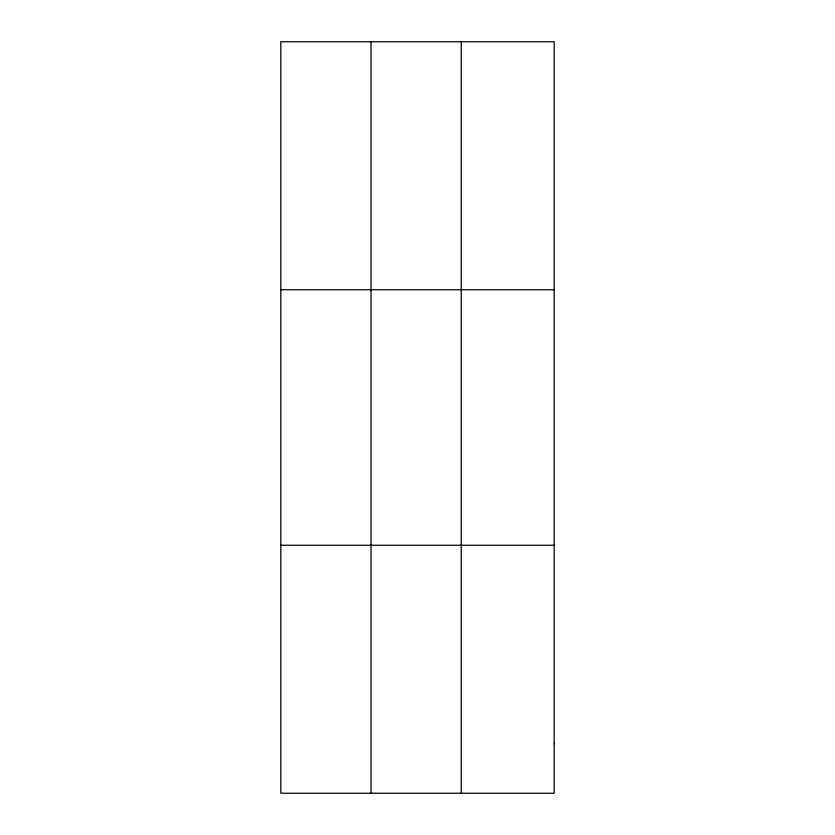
<?xml version="1.0" encoding="UTF-8"?>
<svg xmlns="http://www.w3.org/2000/svg" width="835" height="835" viewBox="0 0 835 835"><rect width="100%" height="100%" fill="white"/><g stroke="black" fill="none" stroke-linecap="round" stroke-linejoin="round"><path stroke-width="1.25" d="M371.022 793.25L371.022 41.75M461.244 793.25L461.244 41.75M280.8 289.745L554.2 289.745M280.8 545.255L554.2 545.255M554.2 743.651L554.2 793.25L280.8 793.25L280.8 41.75L554.2 41.75L554.2 743.651"/></g></svg>
